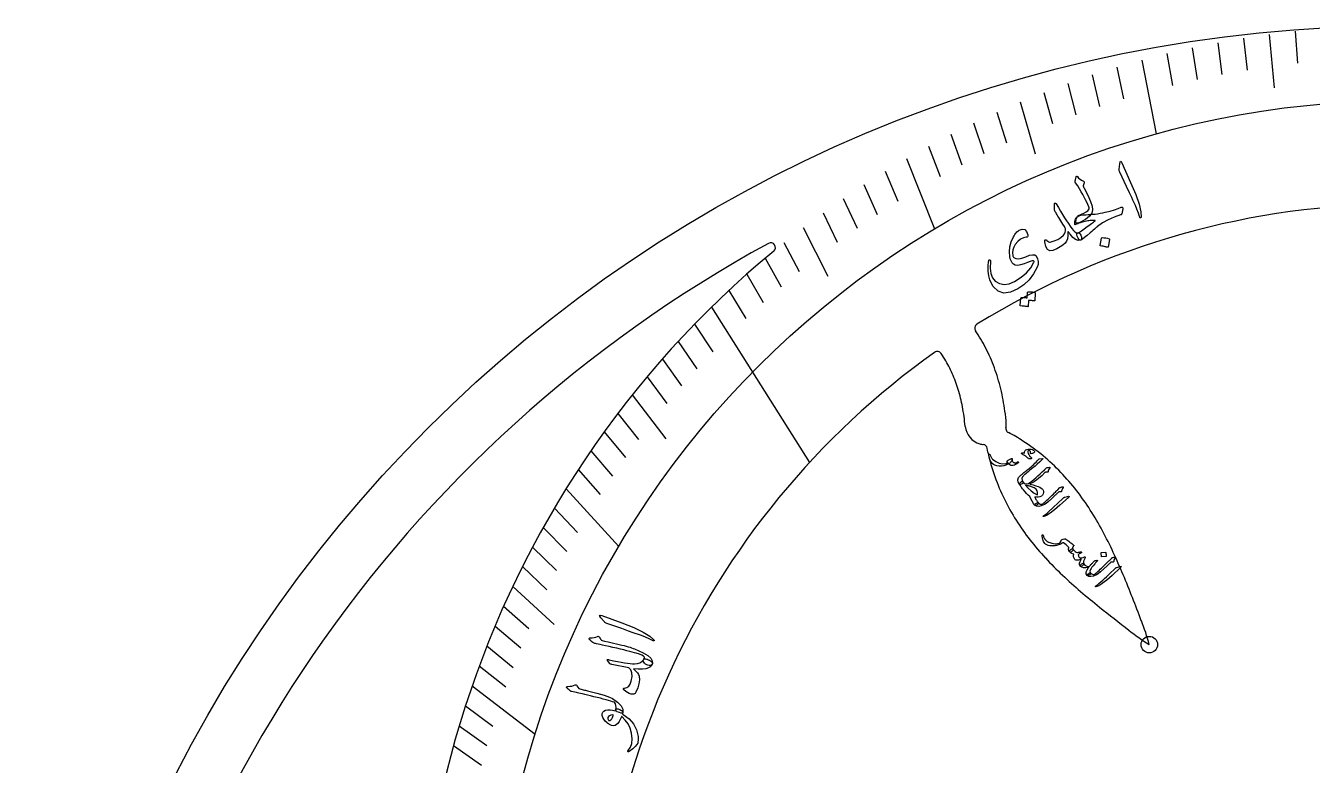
# Model space of a CAD drawing. Header units: millimetres. Extents: x -74 to 74, y -74 to 74.
# Drawn here: x -74.2 to -4.7, y 34.2 to 74.2 of the extents above; entities that cross this region are included whole.
import ezdxf

# ---------------------------------------------------------------- set-up
doc = ezdxf.new("R2010")
doc.units = ezdxf.units.MM
for name, color, linetype in [('CUT_INNER', 6, 'Continuous'), ('CUT_OUTER', 1, 'Continuous'), ('ENGRAVE', 7, 'Continuous'), ('ENGRAVE_FINE', 8, 'Continuous'), ('TEXT', 5, 'Continuous')]:
    doc.layers.add(name, color=color, linetype=linetype)

msp = doc.modelspace()

# ---------------------------------------------------------------- linework, layer by layer
at = {"layer": 'CUT_INNER'}
for points in [[(-24.574, 56.209), (-24.77, 56.513)], [(-23.475, 52.576), (-23.476, 52.582)], [(-21.274, 52.5), (-21.274, 52.5)], [(-22.248, 51.191), (-22.282, 51.392)]]:
    msp.add_lwpolyline(points, dxfattribs=at)
for centre, radius, start, end in [((0, 21.219), 43.379, 58.17814, 121.76938), ((-0.002, 0.001), 71.175, 118.62682, 172.52283), ((-0.001, 21.217), 53.032, 129.62634, 194.76665), ((-33.982, 62.256), 0.25, 309.55366, 118.65234), ((-22.707, 57.886), 0.25, 121.81641, 212.86556), ((-30.016, 52.907), 8.593, 27.04677, 34.30469), ((-0.001, 21.218), 43.379, 125.39123, 185.8639), ((-24.98, 56.377), 0.25, 32.86556, 125.33203), ((-30.829, 52.478), 9.513, 20.10624, 27.11815), ((-30.539, 52.617), 6.963, 23.83783, 31.05781), ((-31.696, 52.164), 10.434, 13.55715, 20.09409), ((-31.175, 52.338), 7.658, 16.9833, 23.81882), ((-32.26, 52.009), 8.792, 10.66832, 16.97263), ((-33.037, 51.841), 11.814, 7.59015, 13.55064), ((-34.133, 51.664), 10.696, 4.92613, 10.62801), ((-28.4, 52.321), 7.156, 3.22697, 8.68957), ((-22.369, 52.703), 1.114, 186.55822, 253.56185), ((-21.028, 52.461), 0.248, 171.02313, 220.81223), ((-22.397, 52.704), 1.141, 349.7217, 1.00525), ((-21.027, 52.462), 0.25, 220.71557, 243.47425), ((-23.73, 46.833), 5.994, 55.68285, 64.38964), ((-22.396, 52.593), 1, 253.25002, 264.3075), ((-22.528, 51.35), 0.25, 9.65075, 82.32106), ((-26.509, 42.276), 11.328, 50.22981, 57.06497), ((-11.762, 53.455), 10.728, 192.18462, 199.56636), ((-26.772, 41.957), 11.742, 43.82949, 50.23972), ((-27.276, 41.479), 12.436, 37.84355, 43.81074), ((-10.971, 53.723), 11.562, 199.50552, 206.09765), ((-28.548, 40.497), 14.043, 32.55334, 37.82322), ((-10.577, 53.918), 12.002, 206.1077, 212.32731), ((-31.153, 38.839), 17.131, 28.19715, 32.54037), ((-9.662, 54.503), 13.088, 212.34867, 218.00713), ((-36.163, 36.154), 22.815, 24.90117, 28.19317), ((-7.889, 55.894), 15.342, 218.02442, 222.86146), ((-4.83, 58.737), 19.517, 222.86993, 226.70259), ((-46.275, 31.458), 33.964, 22.67233, 24.90515), ((0.55, 64.446), 27.362, 226.7025, 229.46357), ((-69.276, 21.834), 58.898, 21.39061, 22.68636), ((11.215, 76.909), 43.766, 229.45542, 231.19665), ((-103.658, 8.276), 95.856, 20.63861, 21.44069), ((37.202, 109.199), 85.214, 231.18525, 232.53552), ((-24.449, 37.838), 11.314, 15.04924, 21.92473), ((-7.543, 50.376), 11.311, 231.19578, 238.08006)]:
    msp.add_arc(centre, radius, start, end, dxfattribs=at)
at = {"layer": 'CUT_OUTER'}
msp.add_circle((0, 0), 74.25, dxfattribs=at)
at = {"layer": 'ENGRAVE'}
for points in [[(-13.927, 72.389), (-13.159, 68.395)], [(-26.638, 67.075), (-25.124, 63.261)], [(-37.186, 59.028), (-31.892, 50.624)], [(-45.048, 49.202), (-42.195, 46.086)], [(-50.122, 38.545), (-46.718, 35.927)]]:
    msp.add_lwpolyline(points, dxfattribs=at)
for centre, radius in [((0, 21.217), 48.979), ((-13.523, 40.775), 0.446)]:
    msp.add_circle(centre, radius, dxfattribs=at)
at = {"layer": 'ENGRAVE_FINE'}
for points in [[(-7.043, 73.78), (-6.768, 70.895)], [(-5.642, 73.949), (-5.51, 72.216)], [(-11.203, 73.053), (-10.939, 71.333)], [(-9.825, 73.332), (-9.594, 71.607)], [(-8.438, 73.575), (-8.239, 71.847)], [(-12.571, 72.739), (-12.274, 71.022)], [(-15.272, 72.004), (-14.91, 70.298)], [(-17.919, 71.131), (-17.492, 69.438)], [(-16.602, 71.584), (-16.208, 69.885)], [(-19.219, 70.645), (-18.76, 68.959)], [(-21.769, 69.576), (-21.246, 67.906)], [(-20.503, 70.126), (-19.685, 67.328)], [(-23.016, 68.995), (-22.462, 67.333)], [(-24.244, 68.384), (-23.658, 66.731)], [(-25.452, 67.743), (-24.834, 66.1)], [(-27.802, 66.378), (-27.123, 64.755)], [(-28.944, 65.655), (-28.233, 64.043)], [(-30.062, 64.906), (-29.321, 63.306)], [(-31.156, 64.133), (-30.385, 62.545)], [(-32.225, 63.336), (-30.889, 60.709)], [(-33.27, 62.516), (-32.438, 60.953)], [(-34.288, 61.674), (-33.427, 60.125)], [(-35.281, 60.812), (-34.39, 59.277)], [(-36.247, 59.929), (-35.327, 58.409)], [(-38.098, 58.109), (-37.12, 56.619)], [(-38.982, 57.174), (-37.976, 55.699)], [(-39.839, 56.222), (-38.805, 54.764)], [(-40.667, 55.256), (-39.606, 53.814)], [(-41.468, 54.276), (-39.652, 51.9)], [(-42.24, 53.283), (-41.125, 51.876)], [(-42.985, 52.278), (-41.842, 50.889)], [(-43.701, 51.263), (-42.532, 49.892)], [(-44.388, 50.237), (-43.194, 48.885)], [(-45.679, 48.159), (-44.434, 46.846)], [(-46.283, 47.109), (-45.012, 45.816)], [(-46.858, 46.052), (-45.563, 44.78)], [(-47.406, 44.99), (-46.087, 43.738)], [(-47.926, 43.923), (-45.686, 41.87)], [(-48.419, 42.852), (-47.053, 41.643)], [(-48.885, 41.778), (-47.496, 40.591)], [(-49.324, 40.702), (-47.912, 39.537)], [(-49.736, 39.624), (-48.303, 38.482)], [(-50.482, 37.465), (-49.006, 36.37)], [(-50.817, 36.386), (-49.32, 35.315)], [(-51.126, 35.309), (-49.609, 34.261)]]:
    msp.add_lwpolyline(points, dxfattribs=at)
at = {"layer": 'TEXT'}
for points in [[(-15.122, 66.779), (-15.105, 66.876), (-15.078, 66.916), (-15.043, 66.901), (-14.999, 66.829), (-14.537, 65.776), (-14.258, 65.129), (-14.071, 64.6), (-13.975, 64.189), (-13.968, 63.899), (-13.976, 63.873), (-13.984, 63.857), (-13.995, 63.851), (-14.007, 63.856), (-14.019, 63.867), (-14.03, 63.882), (-14.04, 63.902), (-14.05, 63.926), (-14.113, 64.118), (-14.189, 64.319), (-14.277, 64.529), (-14.379, 64.747), (-14.404, 64.805), (-14.475, 64.959), (-14.591, 65.21), (-14.752, 65.558), (-15.12, 66.326), (-15.137, 66.368), (-15.148, 66.408), (-15.153, 66.447), (-15.152, 66.483)], [(-16.784, 64.454), (-16.843, 64.575), (-16.906, 64.703), (-16.973, 64.835), (-17.045, 64.974), (-17.122, 65.119), (-17.205, 65.27), (-17.294, 65.428), (-17.388, 65.592), (-17.512, 65.749), (-17.522, 65.772), (-17.528, 65.796), (-17.53, 65.819), (-17.528, 65.843), (-17.527, 65.856), (-17.523, 65.873), (-17.519, 65.894), (-17.514, 65.919), (-17.507, 65.949), (-17.5, 65.984), (-17.492, 66.023), (-17.484, 66.066), (-17.481, 66.081), (-17.474, 66.093), (-17.465, 66.102), (-17.453, 66.108), (-17.441, 66.11), (-17.43, 66.107), (-17.419, 66.099), (-17.407, 66.086), (-17.343, 66.012), (-17.267, 65.946), (-17.179, 65.888), (-17.08, 65.837), (-17.055, 65.821), (-17.04, 65.802), (-17.036, 65.779), (-17.042, 65.751), (-17.089, 65.588), (-17.091, 65.57), (-17.088, 65.547), (-17.08, 65.521), (-17.067, 65.491), (-16.853, 65.084), (-16.702, 64.749), (-16.613, 64.486), (-16.586, 64.295), (-16.632, 64.115), (-16.763, 63.94), (-16.98, 63.77), (-17.281, 63.603), (-17.401, 63.561), (-17.474, 63.574), (-17.5, 63.642), (-17.479, 63.764), (-17.473, 63.782), (-17.468, 63.798), (-17.463, 63.815), (-17.458, 63.831), (-17.453, 63.847), (-17.448, 63.862), (-17.444, 63.877), (-17.439, 63.891), (-17.426, 63.921), (-17.406, 63.947), (-17.379, 63.968), (-17.345, 63.985), (-17.191, 64.053), (-17.056, 64.119), (-16.942, 64.182), (-16.849, 64.243), (-16.8, 64.287), (-16.773, 64.337), (-16.768, 64.392), (-16.784, 64.454)], [(-17.388, 63.044), (-17.351, 63.042), (-17.316, 63.028), (-17.285, 63.003), (-17.256, 62.967), (-17.227, 62.919), (-17.205, 62.872), (-17.19, 62.824), (-17.182, 62.775), (-17.181, 62.731), (-17.188, 62.697), (-17.203, 62.672), (-17.226, 62.656), (-17.368, 62.639), (-17.511, 62.685), (-17.655, 62.794), (-17.802, 62.966), (-17.825, 62.996), (-17.844, 63.023), (-17.861, 63.046), (-17.874, 63.064), (-17.885, 63.079), (-17.892, 63.089), (-17.897, 63.095), (-17.898, 63.097), (-17.91, 63.107), (-17.918, 63.108), (-17.922, 63.099), (-17.922, 63.082), (-17.924, 62.886), (-17.949, 62.722), (-17.997, 62.59), (-18.069, 62.489), (-18.189, 62.383), (-18.341, 62.282), (-18.524, 62.187), (-18.739, 62.097), (-18.9, 62.076), (-19.027, 62.148), (-19.119, 62.312), (-19.176, 62.569), (-19.177, 62.603), (-19.172, 62.63), (-19.161, 62.651), (-19.144, 62.666), (-19.123, 62.673), (-19.102, 62.671), (-19.081, 62.66), (-19.059, 62.639), (-19.012, 62.593), (-18.967, 62.564), (-18.923, 62.55), (-18.881, 62.551), (-18.667, 62.611), (-18.475, 62.693), (-18.306, 62.797), (-18.158, 62.924), (-18.101, 62.996), (-18.062, 63.075), (-18.043, 63.163), (-18.044, 63.259), (-18.062, 63.296), (-18.111, 63.381), (-18.191, 63.513), (-18.301, 63.692), (-18.36, 63.788), (-18.413, 63.875), (-18.459, 63.952), (-18.5, 64.02), (-18.535, 64.079), (-18.564, 64.127), (-18.588, 64.164), (-18.605, 64.191), (-18.628, 64.234), (-18.645, 64.273), (-18.654, 64.31), (-18.655, 64.343), (-18.653, 64.385), (-18.651, 64.425), (-18.65, 64.462), (-18.648, 64.496), (-18.646, 64.527), (-18.646, 64.555), (-18.645, 64.579), (-18.646, 64.601), (-18.645, 64.619), (-18.639, 64.633), (-18.629, 64.644), (-18.614, 64.65), (-18.596, 64.651), (-18.58, 64.647), (-18.567, 64.638), (-18.556, 64.624), (-18.435, 64.416), (-18.319, 64.22), (-18.207, 64.035), (-18.099, 63.862), (-17.996, 63.701), (-17.898, 63.551), (-17.804, 63.413), (-17.716, 63.286), (-17.625, 63.172), (-17.54, 63.093), (-17.461, 63.05), (-17.388, 63.044)], [(-16.947, 64.029), (-16.827, 64.031), (-16.703, 64.037), (-16.576, 64.048), (-16.447, 64.064), (-16.314, 64.083), (-16.18, 64.106), (-16.043, 64.133), (-15.904, 64.163), (-15.638, 64.227), (-15.405, 64.292), (-15.206, 64.359), (-15.041, 64.429), (-15.023, 64.435), (-15.006, 64.436), (-14.992, 64.431), (-14.979, 64.421), (-14.969, 64.407), (-14.962, 64.391), (-14.96, 64.373), (-14.96, 64.353), (-15.011, 64.073), (-15.017, 64.05), (-15.029, 64.032), (-15.048, 64.019), (-15.072, 64.012), (-15.423, 63.894), (-15.748, 63.751), (-16.046, 63.584), (-16.318, 63.393), (-16.333, 63.382), (-16.358, 63.361), (-16.393, 63.332), (-16.438, 63.293), (-16.492, 63.245), (-16.557, 63.188), (-16.632, 63.121), (-16.716, 63.045), (-16.88, 62.9), (-17.019, 62.787), (-17.134, 62.705), (-17.226, 62.656), (-17.255, 62.655), (-17.288, 62.673), (-17.327, 62.71), (-17.372, 62.767), (-17.426, 62.867), (-17.446, 62.946), (-17.432, 63.006), (-17.383, 63.046), (-17.303, 63.089), (-17.192, 63.16), (-17.05, 63.258), (-16.876, 63.384), (-16.789, 63.447), (-16.712, 63.502), (-16.646, 63.55), (-16.591, 63.59), (-16.547, 63.621), (-16.515, 63.645), (-16.494, 63.661), (-16.484, 63.669), (-16.481, 63.672), (-16.478, 63.675), (-16.476, 63.678), (-16.474, 63.68), (-16.472, 63.682), (-16.47, 63.684), (-16.468, 63.685), (-16.466, 63.686), (-16.455, 63.697), (-16.453, 63.706), (-16.458, 63.711), (-16.472, 63.714), (-16.53, 63.718), (-16.59, 63.718), (-16.652, 63.716), (-16.716, 63.711), (-16.782, 63.703), (-16.85, 63.693), (-16.921, 63.679), (-16.993, 63.664), (-17.064, 63.647), (-17.133, 63.629), (-17.201, 63.609), (-17.267, 63.588), (-17.332, 63.566), (-17.393, 63.542), (-17.452, 63.517), (-17.507, 63.49), (-17.523, 63.486), (-17.535, 63.487), (-17.544, 63.494), (-17.55, 63.507), (-17.552, 63.534), (-17.553, 63.56), (-17.552, 63.587), (-17.549, 63.614), (-17.544, 63.642), (-17.539, 63.67), (-17.533, 63.699), (-17.526, 63.73), (-17.507, 63.79), (-17.484, 63.839), (-17.457, 63.878), (-17.425, 63.907), (-17.337, 63.958), (-17.227, 63.995), (-17.097, 64.019), (-16.947, 64.029)], [(-20.17, 62.806), (-20.329, 62.784), (-20.483, 62.711), (-20.631, 62.586), (-20.773, 62.409), (-20.848, 62.269), (-20.895, 62.124), (-20.915, 61.973), (-20.907, 61.816), (-20.9, 61.788), (-20.887, 61.761), (-20.868, 61.736), (-20.843, 61.712), (-20.732, 61.657), (-20.588, 61.646), (-20.411, 61.679), (-20.2, 61.755), (-19.992, 61.832), (-19.831, 61.863), (-19.714, 61.851), (-19.643, 61.794), (-19.565, 61.643), (-19.529, 61.492), (-19.533, 61.342), (-19.579, 61.192), (-19.776, 60.83), (-20.017, 60.513), (-20.302, 60.239), (-20.633, 60.009), (-21.032, 59.83), (-21.384, 59.792), (-21.692, 59.897), (-21.956, 60.147), (-22.055, 60.309), (-22.133, 60.502), (-22.19, 60.727), (-22.224, 60.982), (-22.228, 61.056), (-22.23, 61.128), (-22.229, 61.199), (-22.227, 61.269), (-22.223, 61.337), (-22.216, 61.404), (-22.207, 61.471), (-22.196, 61.537), (-22.187, 61.567), (-22.173, 61.584), (-22.156, 61.589), (-22.134, 61.581), (-22.117, 61.567), (-22.105, 61.55), (-22.099, 61.529), (-22.098, 61.505), (-22.117, 61.142), (-22.081, 60.843), (-21.99, 60.608), (-21.847, 60.438), (-21.618, 60.302), (-21.368, 60.255), (-21.096, 60.295), (-20.801, 60.422), (-20.453, 60.642), (-20.164, 60.889), (-19.932, 61.162), (-19.758, 61.463), (-19.749, 61.486), (-19.75, 61.503), (-19.762, 61.516), (-19.782, 61.524), (-19.851, 61.524), (-19.958, 61.5), (-20.104, 61.451), (-20.288, 61.377), (-20.479, 61.308), (-20.637, 61.28), (-20.764, 61.293), (-20.858, 61.347), (-20.932, 61.43), (-20.991, 61.527), (-21.034, 61.637), (-21.063, 61.762), (-21.082, 62.025), (-21.055, 62.29), (-20.981, 62.557), (-20.86, 62.825), (-20.825, 62.891), (-20.789, 62.952), (-20.752, 63.006), (-20.714, 63.054), (-20.675, 63.096), (-20.636, 63.133), (-20.596, 63.164), (-20.557, 63.189), (-20.386, 63.253), (-20.252, 63.232), (-20.154, 63.124), (-20.094, 62.931), (-20.09, 62.873), (-20.101, 62.833), (-20.128, 62.81), (-20.17, 62.806)], [(-16.1, 62.766), (-16.096, 62.773), (-16.09, 62.779), (-16.081, 62.784), (-16.069, 62.788), (-15.973, 62.785), (-15.88, 62.773), (-15.788, 62.751), (-15.698, 62.72), (-15.688, 62.713), (-15.682, 62.706), (-15.679, 62.697), (-15.681, 62.686), (-15.752, 62.279), (-15.757, 62.268), (-15.765, 62.263), (-15.778, 62.263), (-15.796, 62.267), (-15.811, 62.272), (-15.835, 62.278), (-15.867, 62.285), (-15.907, 62.294), (-15.957, 62.305), (-16.016, 62.317), (-16.085, 62.33), (-16.164, 62.345), (-16.175, 62.348), (-16.182, 62.353), (-16.184, 62.359), (-16.183, 62.367)], [(-20.105, 59.822), (-20.103, 59.83), (-20.098, 59.837), (-20.09, 59.842), (-20.078, 59.847), (-20.031, 59.852), (-19.985, 59.854), (-19.939, 59.855), (-19.894, 59.853), (-19.848, 59.849), (-19.803, 59.842), (-19.757, 59.833), (-19.71, 59.821), (-19.7, 59.815), (-19.693, 59.808), (-19.688, 59.798), (-19.687, 59.785), (-19.713, 59.373), (-19.716, 59.366), (-19.724, 59.362), (-19.736, 59.361), (-19.753, 59.363), (-19.765, 59.367), (-19.784, 59.37), (-19.811, 59.373), (-19.844, 59.377), (-19.884, 59.38), (-19.932, 59.384), (-19.987, 59.388), (-20.05, 59.392), (-20.069, 59.071), (-20.072, 59.06), (-20.08, 59.053), (-20.092, 59.052), (-20.11, 59.054), (-20.125, 59.057), (-20.149, 59.06), (-20.181, 59.064), (-20.222, 59.069), (-20.272, 59.074), (-20.331, 59.08), (-20.399, 59.085), (-20.478, 59.09), (-20.487, 59.093), (-20.493, 59.098), (-20.496, 59.105), (-20.495, 59.113), (-20.466, 59.516), (-20.464, 59.524), (-20.458, 59.53), (-20.45, 59.536), (-20.439, 59.541), (-20.4, 59.547), (-20.361, 59.551), (-20.323, 59.553), (-20.284, 59.552), (-20.245, 59.549), (-20.207, 59.544), (-20.169, 59.537), (-20.132, 59.529)], [(-20.93, 50.806), (-20.944, 50.76), (-20.96, 50.719), (-20.98, 50.684), (-21.004, 50.653), (-21.032, 50.625), (-21.068, 50.594), (-21.112, 50.562), (-21.164, 50.528), (-21.271, 50.475), (-21.386, 50.442), (-21.509, 50.427), (-21.64, 50.431), (-21.764, 50.451), (-21.867, 50.481), (-21.948, 50.523), (-22.007, 50.577), (-22.079, 50.681), (-22.133, 50.793), (-22.169, 50.913), (-22.187, 51.041), (-22.188, 51.051), (-22.187, 51.059), (-22.185, 51.066), (-22.181, 51.071), (-22.176, 51.076), (-22.17, 51.079), (-22.164, 51.08), (-22.158, 51.079), (-22.152, 51.075), (-22.147, 51.07), (-22.144, 51.064), (-22.142, 51.056), (-22.126, 51.015), (-22.109, 50.977), (-22.092, 50.941), (-22.074, 50.908), (-22.056, 50.878), (-22.036, 50.85), (-22.016, 50.825), (-21.994, 50.802), (-21.825, 50.673), (-21.645, 50.591), (-21.453, 50.558), (-21.248, 50.573), (-21.243, 50.575), (-21.236, 50.58), (-21.226, 50.586), (-21.214, 50.595), (-21.207, 50.605), (-21.203, 50.624), (-21.201, 50.651), (-21.202, 50.686), (-21.198, 50.706), (-21.187, 50.723), (-21.171, 50.738), (-21.149, 50.751), (-20.971, 50.835), (-20.947, 50.844), (-20.932, 50.842), (-20.926, 50.829), (-20.93, 50.806)], [(-20.604, 50.652), (-20.598, 50.641), (-20.597, 50.63), (-20.602, 50.62), (-20.61, 50.609), (-20.679, 50.552), (-20.746, 50.508), (-20.812, 50.477), (-20.878, 50.458), (-20.942, 50.454), (-21.003, 50.466), (-21.06, 50.493), (-21.114, 50.537), (-21.146, 50.571), (-21.172, 50.608), (-21.191, 50.646), (-21.202, 50.686), (-21.202, 50.703), (-21.193, 50.72), (-21.175, 50.736), (-21.149, 50.751), (-20.971, 50.835), (-20.958, 50.842), (-20.947, 50.845), (-20.938, 50.845), (-20.932, 50.842), (-20.928, 50.837), (-20.927, 50.829), (-20.928, 50.82), (-20.932, 50.808), (-20.938, 50.779), (-20.936, 50.75), (-20.928, 50.719), (-20.912, 50.687), (-20.89, 50.657), (-20.864, 50.633), (-20.834, 50.616), (-20.8, 50.605), (-20.762, 50.601), (-20.724, 50.608), (-20.685, 50.625), (-20.646, 50.653), (-20.633, 50.66), (-20.622, 50.662), (-20.613, 50.66), (-20.604, 50.652)], [(-19.297, 50.84), (-19.288, 50.84), (-19.281, 50.84), (-19.277, 50.838), (-19.274, 50.834), (-19.273, 50.828), (-19.278, 50.817), (-19.289, 50.803), (-19.305, 50.786), (-19.445, 50.656), (-19.576, 50.538), (-19.697, 50.431), (-19.81, 50.336), (-19.907, 50.256), (-19.994, 50.185), (-20.071, 50.121), (-20.138, 50.066), (-20.195, 50.019), (-20.241, 49.98), (-20.278, 49.95), (-20.305, 49.928), (-20.374, 49.848), (-20.405, 49.763), (-20.398, 49.672), (-20.353, 49.575), (-20.342, 49.547), (-20.345, 49.522), (-20.363, 49.499), (-20.395, 49.478), (-20.45, 49.452), (-20.492, 49.437), (-20.521, 49.432), (-20.537, 49.439), (-20.609, 49.569), (-20.627, 49.69), (-20.59, 49.804), (-20.5, 49.91), (-20.451, 49.952), (-20.401, 49.994), (-20.351, 50.036), (-20.3, 50.078), (-20.25, 50.12), (-20.199, 50.161), (-20.147, 50.203), (-20.096, 50.244), (-19.998, 50.323), (-19.911, 50.396), (-19.835, 50.463), (-19.77, 50.524), (-19.709, 50.584), (-19.645, 50.649), (-19.578, 50.719), (-19.507, 50.794), (-19.494, 50.807), (-19.48, 50.817), (-19.466, 50.823), (-19.452, 50.826)], [(-20.051, 50.831), (-20.075, 50.854), (-20.098, 50.876), (-20.12, 50.895), (-20.139, 50.913), (-20.157, 50.929), (-20.174, 50.942), (-20.189, 50.954), (-20.202, 50.963), (-20.216, 50.972), (-20.233, 50.983), (-20.253, 50.995), (-20.276, 51.009), (-20.302, 51.025), (-20.332, 51.042), (-20.364, 51.061), (-20.401, 51.081), (-20.414, 51.091), (-20.422, 51.101), (-20.424, 51.113), (-20.421, 51.126), (-20.404, 51.145), (-20.372, 51.151), (-20.325, 51.143), (-20.262, 51.121), (-20.268, 51.169), (-20.266, 51.21), (-20.257, 51.243), (-20.24, 51.27), (-20.196, 51.305), (-20.14, 51.33), (-20.07, 51.346), (-19.986, 51.351), (-19.904, 51.345), (-19.836, 51.326), (-19.782, 51.294), (-19.743, 51.249), (-19.73, 51.218), (-19.731, 51.19), (-19.745, 51.165), (-19.772, 51.143), (-19.806, 51.125), (-19.839, 51.112), (-19.872, 51.104), (-19.905, 51.101), (-19.931, 51.103), (-19.948, 51.11), (-19.955, 51.123), (-19.952, 51.142), (-19.945, 51.166), (-19.943, 51.189), (-19.948, 51.211), (-19.959, 51.232), (-19.973, 51.251), (-19.989, 51.265), (-20.009, 51.274), (-20.03, 51.277), (-20.051, 51.275), (-20.067, 51.268), (-20.077, 51.255), (-20.081, 51.236), (-20.081, 51.177), (-20.068, 51.116), (-20.041, 51.052), (-20, 50.986), (-19.996, 50.98), (-19.991, 50.975), (-19.985, 50.969), (-19.979, 50.962), (-19.971, 50.956), (-19.963, 50.948), (-19.954, 50.941), (-19.945, 50.932), (-19.935, 50.923), (-19.926, 50.914), (-19.918, 50.907), (-19.91, 50.901), (-19.904, 50.895), (-19.899, 50.89), (-19.894, 50.885), (-19.891, 50.88), (-19.885, 50.871), (-19.883, 50.862), (-19.883, 50.854), (-19.887, 50.845), (-19.891, 50.839), (-19.896, 50.833), (-19.901, 50.829), (-19.908, 50.827), (-19.959, 50.819), (-20, 50.817), (-20.031, 50.821), (-20.051, 50.831)], [(-19.982, 48.793), (-20.065, 48.859), (-20.151, 48.939), (-20.237, 49.035), (-20.326, 49.146), (-20.369, 49.203), (-20.407, 49.254), (-20.441, 49.299), (-20.469, 49.339), (-20.493, 49.373), (-20.512, 49.401), (-20.527, 49.423), (-20.537, 49.439), (-20.538, 49.45), (-20.535, 49.465), (-20.526, 49.483), (-20.513, 49.505), (-20.466, 49.561), (-20.423, 49.592), (-20.386, 49.597), (-20.353, 49.575), (-20.286, 49.489), (-20.082, 49.466), (-19.982, 49.541), (-19.878, 49.622), (-19.771, 49.708), (-19.66, 49.801), (-19.546, 49.9), (-19.429, 50.005), (-19.309, 50.116), (-19.186, 50.233), (-19.168, 50.249), (-19.151, 50.264), (-19.137, 50.277), (-19.125, 50.288), (-19.115, 50.298), (-19.108, 50.307), (-19.102, 50.314), (-19.098, 50.319), (-19.079, 50.334), (-19.043, 50.348), (-18.991, 50.361), (-18.923, 50.373), (-18.915, 50.374), (-18.908, 50.373), (-18.903, 50.37), (-18.898, 50.366), (-18.896, 50.361), (-18.895, 50.354), (-18.897, 50.347), (-18.901, 50.339), (-18.936, 50.28), (-18.962, 50.227), (-18.98, 50.18), (-18.99, 50.14), (-18.995, 50.122), (-19.006, 50.109), (-19.022, 50.102), (-19.043, 50.101), (-19.114, 50.102), (-19.125, 50.101), (-19.136, 50.096), (-19.149, 50.087), (-19.163, 50.075), (-19.34, 49.909), (-19.491, 49.774), (-19.618, 49.67), (-19.72, 49.596), (-19.739, 49.584), (-19.762, 49.571), (-19.79, 49.556), (-19.822, 49.539), (-19.857, 49.521), (-19.897, 49.502), (-19.94, 49.48), (-19.987, 49.457), (-19.805, 49.411), (-19.653, 49.366), (-19.532, 49.323), (-19.443, 49.282), (-19.373, 49.24), (-19.32, 49.2), (-19.284, 49.16), (-19.263, 49.121), (-19.248, 49.061), (-19.249, 48.998), (-19.264, 48.931), (-19.294, 48.86), (-19.302, 48.849), (-19.314, 48.837), (-19.33, 48.825), (-19.351, 48.812), (-19.44, 48.776), (-19.529, 48.756), (-19.619, 48.751), (-19.709, 48.762), (-19.69, 48.717), (-19.669, 48.673), (-19.647, 48.631), (-19.624, 48.59), (-19.6, 48.552), (-19.574, 48.516), (-19.546, 48.481), (-19.517, 48.448), (-19.509, 48.435), (-19.507, 48.419), (-19.513, 48.403), (-19.527, 48.384), (-19.559, 48.35), (-19.588, 48.325), (-19.616, 48.309), (-19.641, 48.303), (-19.664, 48.302), (-19.681, 48.304), (-19.694, 48.307), (-19.701, 48.312), (-19.78, 48.413), (-19.854, 48.526), (-19.921, 48.653), (-19.982, 48.793)], [(-19.559, 49.003), (-19.579, 49.098), (-19.64, 49.181), (-19.742, 49.254), (-19.885, 49.315), (-19.926, 49.329), (-19.967, 49.341), (-20.008, 49.352), (-20.05, 49.362), (-20.091, 49.371), (-20.133, 49.379), (-20.174, 49.387), (-20.215, 49.393), (-20.066, 49.229), (-19.91, 49.087), (-19.749, 48.968), (-19.58, 48.87), (-19.571, 48.896), (-19.564, 48.927), (-19.56, 48.963), (-19.559, 49.003)], [(-18.331, 49.281), (-18.287, 49.292), (-18.253, 49.301), (-18.228, 49.307), (-18.212, 49.312), (-18.201, 49.315), (-18.192, 49.314), (-18.184, 49.311), (-18.178, 49.305), (-18.174, 49.297), (-18.173, 49.288), (-18.176, 49.278), (-18.182, 49.268), (-18.213, 49.218), (-18.238, 49.169), (-18.255, 49.119), (-18.266, 49.069), (-18.27, 49.055), (-18.28, 49.044), (-18.294, 49.038), (-18.314, 49.037), (-18.411, 49.035), (-18.437, 49.011), (-18.463, 48.987), (-18.488, 48.964), (-18.512, 48.941), (-18.536, 48.918), (-18.56, 48.896), (-18.583, 48.874), (-18.605, 48.853), (-18.813, 48.654), (-18.98, 48.504), (-19.104, 48.402), (-19.187, 48.348), (-19.359, 48.28), (-19.502, 48.252), (-19.617, 48.263), (-19.703, 48.314), (-19.704, 48.316), (-19.706, 48.318), (-19.707, 48.32), (-19.709, 48.322), (-19.706, 48.343), (-19.686, 48.37), (-19.647, 48.404), (-19.591, 48.445), (-19.569, 48.458), (-19.549, 48.463), (-19.533, 48.461), (-19.519, 48.45), (-19.47, 48.406), (-19.419, 48.377), (-19.367, 48.363), (-19.312, 48.363), (-19.27, 48.397), (-19.224, 48.436), (-19.173, 48.481), (-19.117, 48.532), (-19.056, 48.588), (-18.991, 48.649), (-18.922, 48.715), (-18.848, 48.787), (-18.774, 48.856), (-18.708, 48.919), (-18.65, 48.975), (-18.6, 49.024), (-18.556, 49.066), (-18.521, 49.101), (-18.492, 49.129), (-18.47, 49.149), (-18.369, 49.255), (-18.358, 49.265), (-18.348, 49.272), (-18.339, 49.277), (-18.331, 49.281)], [(-17.935, 48.79), (-17.883, 48.798), (-17.858, 48.792), (-17.86, 48.772), (-17.89, 48.737), (-18.355, 48.319), (-18.642, 48.064), (-18.882, 47.876), (-19.077, 47.755), (-19.227, 47.702), (-19.241, 47.701), (-19.251, 47.703), (-19.256, 47.708), (-19.255, 47.715), (-19.252, 47.723), (-19.246, 47.732), (-19.238, 47.74), (-19.227, 47.749), (-19.138, 47.815), (-19.047, 47.888), (-18.954, 47.97), (-18.859, 48.06), (-18.834, 48.083), (-18.766, 48.145), (-18.656, 48.248), (-18.503, 48.391), (-18.167, 48.709), (-18.148, 48.725), (-18.129, 48.737), (-18.11, 48.747), (-18.091, 48.753)], [(-17.826, 45.784), (-17.849, 45.817), (-17.866, 45.849), (-17.878, 45.88), (-17.884, 45.909), (-17.886, 45.923), (-17.886, 45.937), (-17.885, 45.952), (-17.882, 45.966), (-17.878, 45.981), (-17.874, 45.996), (-17.869, 46.011), (-17.863, 46.026), (-17.939, 46.102), (-18.013, 46.168), (-18.084, 46.225), (-18.154, 46.273), (-18.171, 46.28), (-18.189, 46.282), (-18.206, 46.278), (-18.224, 46.268), (-18.293, 46.225), (-18.359, 46.19), (-18.423, 46.163), (-18.483, 46.145), (-18.534, 46.135), (-18.584, 46.126), (-18.635, 46.12), (-18.687, 46.116), (-18.738, 46.115), (-18.791, 46.116), (-18.843, 46.119), (-18.895, 46.125), (-18.99, 46.142), (-19.067, 46.167), (-19.128, 46.202), (-19.172, 46.245), (-19.204, 46.295), (-19.233, 46.35), (-19.258, 46.412), (-19.279, 46.48), (-19.287, 46.514), (-19.295, 46.546), (-19.3, 46.575), (-19.305, 46.602), (-19.309, 46.627), (-19.311, 46.648), (-19.313, 46.668), (-19.314, 46.685), (-19.312, 46.696), (-19.308, 46.705), (-19.302, 46.712), (-19.293, 46.716), (-19.283, 46.717), (-19.276, 46.713), (-19.27, 46.705), (-19.265, 46.692), (-19.25, 46.641), (-19.234, 46.597), (-19.217, 46.56), (-19.199, 46.529), (-19.189, 46.514), (-19.177, 46.498), (-19.165, 46.482), (-19.151, 46.465), (-19.136, 46.448), (-19.12, 46.43), (-19.103, 46.411), (-19.085, 46.392), (-19.039, 46.357), (-18.977, 46.324), (-18.896, 46.292), (-18.799, 46.263), (-18.692, 46.241), (-18.587, 46.232), (-18.483, 46.236), (-18.38, 46.254), (-18.376, 46.254), (-18.372, 46.256), (-18.37, 46.259), (-18.368, 46.263), (-18.337, 46.304), (-18.311, 46.344), (-18.292, 46.384), (-18.279, 46.424), (-18.265, 46.442), (-18.23, 46.461), (-18.175, 46.48), (-18.1, 46.499), (-18.084, 46.5), (-18.068, 46.498), (-18.053, 46.493), (-18.039, 46.484), (-17.982, 46.443), (-17.927, 46.402), (-17.872, 46.362), (-17.82, 46.321), (-17.768, 46.281), (-17.718, 46.239), (-17.669, 46.198), (-17.621, 46.155), (-17.61, 46.144), (-17.606, 46.133), (-17.607, 46.122), (-17.613, 46.111), (-17.631, 46.091), (-17.646, 46.07), (-17.657, 46.049), (-17.665, 46.028), (-17.667, 46.005), (-17.664, 45.98), (-17.656, 45.952), (-17.643, 45.921), (-17.639, 45.904), (-17.641, 45.885), (-17.65, 45.866), (-17.666, 45.846), (-17.687, 45.827), (-17.709, 45.81), (-17.733, 45.795), (-17.759, 45.783), (-17.783, 45.776), (-17.802, 45.774), (-17.817, 45.777), (-17.826, 45.784)], [(-17.646, 45.925), (-17.589, 45.857), (-17.533, 45.807), (-17.478, 45.775), (-17.423, 45.761), (-17.389, 45.761), (-17.349, 45.767), (-17.304, 45.777), (-17.253, 45.792), (-17.237, 45.795), (-17.224, 45.796), (-17.213, 45.794), (-17.204, 45.79), (-17.196, 45.783), (-17.191, 45.775), (-17.189, 45.766), (-17.191, 45.755), (-17.196, 45.744), (-17.204, 45.735), (-17.215, 45.727), (-17.229, 45.721), (-17.267, 45.709), (-17.297, 45.697), (-17.32, 45.685), (-17.336, 45.673), (-17.353, 45.65), (-17.36, 45.622), (-17.358, 45.59), (-17.345, 45.553), (-17.325, 45.517), (-17.302, 45.489), (-17.278, 45.472), (-17.253, 45.463), (-17.213, 45.463), (-17.164, 45.472), (-17.103, 45.491), (-17.032, 45.519), (-17.023, 45.522), (-17.014, 45.521), (-17.005, 45.515), (-16.996, 45.505), (-16.989, 45.494), (-16.986, 45.483), (-16.987, 45.474), (-16.991, 45.464), (-17.047, 45.365), (-17.079, 45.279), (-17.086, 45.206), (-17.069, 45.147), (-17.066, 45.133), (-17.071, 45.114), (-17.086, 45.091), (-17.108, 45.064), (-17.128, 45.044), (-17.149, 45.028), (-17.172, 45.015), (-17.195, 45.006), (-17.215, 45), (-17.231, 44.999), (-17.243, 45.003), (-17.253, 45.011), (-17.289, 45.086), (-17.294, 45.172), (-17.268, 45.269), (-17.211, 45.377), (-17.208, 45.382), (-17.208, 45.386), (-17.212, 45.388), (-17.218, 45.387), (-17.289, 45.363), (-17.349, 45.346), (-17.4, 45.336), (-17.441, 45.333), (-17.473, 45.336), (-17.501, 45.344), (-17.526, 45.358), (-17.547, 45.378), (-17.592, 45.448), (-17.616, 45.521), (-17.619, 45.596), (-17.599, 45.674), (-17.674, 45.692), (-17.737, 45.717), (-17.789, 45.749), (-17.829, 45.788), (-17.835, 45.802), (-17.834, 45.819), (-17.827, 45.838), (-17.813, 45.861), (-17.763, 45.919), (-17.718, 45.95), (-17.679, 45.951), (-17.646, 45.925)], [(-16.492, 45.299), (-16.483, 45.306), (-16.467, 45.312), (-16.445, 45.317), (-16.418, 45.323), (-16.39, 45.327), (-16.368, 45.33), (-16.352, 45.332), (-16.34, 45.333), (-16.326, 45.328), (-16.322, 45.319), (-16.326, 45.306), (-16.339, 45.289), (-16.349, 45.279), (-16.36, 45.266), (-16.373, 45.25), (-16.387, 45.233), (-16.404, 45.214), (-16.422, 45.193), (-16.442, 45.17), (-16.464, 45.146), (-16.553, 45.043), (-16.622, 44.958), (-16.672, 44.892), (-16.703, 44.845), (-16.723, 44.795), (-16.729, 44.745), (-16.722, 44.697), (-16.701, 44.651), (-16.695, 44.638), (-16.692, 44.624), (-16.693, 44.61), (-16.698, 44.596), (-16.707, 44.581), (-16.72, 44.567), (-16.736, 44.556), (-16.756, 44.546), (-16.806, 44.524), (-16.844, 44.511), (-16.87, 44.508), (-16.885, 44.514), (-16.927, 44.609), (-16.928, 44.712), (-16.887, 44.826), (-16.805, 44.95), (-16.803, 44.955), (-16.802, 44.957), (-16.804, 44.958), (-16.808, 44.957), (-16.953, 44.926), (-17.075, 44.925), (-17.176, 44.954), (-17.254, 45.013), (-17.26, 45.022), (-17.261, 45.032), (-17.257, 45.044), (-17.249, 45.057), (-17.236, 45.074), (-17.218, 45.094), (-17.197, 45.117), (-17.171, 45.144), (-17.143, 45.166), (-17.117, 45.174), (-17.093, 45.169), (-17.07, 45.149), (-17.002, 45.078), (-16.929, 45.03), (-16.851, 45.005), (-16.769, 45.002), (-16.761, 45.007), (-16.749, 45.019), (-16.731, 45.038), (-16.708, 45.066), (-16.694, 45.083), (-16.676, 45.104), (-16.654, 45.128), (-16.629, 45.155), (-16.6, 45.186), (-16.567, 45.22), (-16.531, 45.258), (-16.492, 45.299)], [(-15.513, 45.481), (-15.469, 45.492), (-15.435, 45.501), (-15.41, 45.508), (-15.394, 45.513), (-15.383, 45.515), (-15.374, 45.515), (-15.366, 45.511), (-15.36, 45.506), (-15.356, 45.497), (-15.355, 45.488), (-15.358, 45.478), (-15.364, 45.468), (-15.395, 45.419), (-15.419, 45.369), (-15.437, 45.319), (-15.448, 45.27), (-15.452, 45.255), (-15.462, 45.245), (-15.476, 45.239), (-15.496, 45.237), (-15.593, 45.235), (-15.619, 45.211), (-15.645, 45.187), (-15.67, 45.164), (-15.694, 45.141), (-15.718, 45.118), (-15.742, 45.096), (-15.765, 45.074), (-15.787, 45.053), (-15.995, 44.855), (-16.162, 44.705), (-16.286, 44.603), (-16.369, 44.549), (-16.541, 44.481), (-16.684, 44.452), (-16.799, 44.464), (-16.885, 44.514), (-16.886, 44.516), (-16.888, 44.519), (-16.889, 44.52), (-16.891, 44.523), (-16.888, 44.543), (-16.868, 44.571), (-16.829, 44.604), (-16.773, 44.645), (-16.75, 44.658), (-16.731, 44.664), (-16.715, 44.661), (-16.701, 44.651), (-16.652, 44.606), (-16.601, 44.577), (-16.549, 44.563), (-16.494, 44.564), (-16.452, 44.597), (-16.406, 44.636), (-16.355, 44.681), (-16.299, 44.732), (-16.238, 44.788), (-16.173, 44.849), (-16.104, 44.916), (-16.029, 44.987), (-15.956, 45.057), (-15.89, 45.12), (-15.832, 45.176), (-15.782, 45.225), (-15.739, 45.267), (-15.703, 45.302), (-15.674, 45.329), (-15.652, 45.349), (-15.551, 45.456), (-15.54, 45.465), (-15.53, 45.472), (-15.521, 45.478), (-15.513, 45.481)], [(-15.895, 45.77), (-15.891, 45.77), (-15.886, 45.767), (-15.883, 45.763), (-15.879, 45.757), (-15.866, 45.706), (-15.857, 45.654), (-15.855, 45.601), (-15.857, 45.548), (-15.859, 45.542), (-15.862, 45.538), (-15.866, 45.535), (-15.872, 45.534), (-16.098, 45.515), (-16.105, 45.516), (-16.109, 45.52), (-16.111, 45.527), (-16.111, 45.537), (-16.112, 45.546), (-16.112, 45.56), (-16.113, 45.578), (-16.115, 45.601), (-16.117, 45.63), (-16.119, 45.663), (-16.123, 45.702), (-16.128, 45.747), (-16.128, 45.753), (-16.126, 45.757), (-16.123, 45.76), (-16.118, 45.76)], [(-15.117, 44.99), (-15.065, 44.998), (-15.04, 44.992), (-15.042, 44.972), (-15.072, 44.938), (-15.537, 44.52), (-15.824, 44.264), (-16.064, 44.076), (-16.259, 43.955), (-16.409, 43.902), (-16.423, 43.902), (-16.433, 43.904), (-16.438, 43.908), (-16.437, 43.916), (-16.434, 43.924), (-16.428, 43.932), (-16.42, 43.941), (-16.409, 43.95), (-16.32, 44.015), (-16.23, 44.089), (-16.136, 44.17), (-16.041, 44.26), (-16.016, 44.283), (-15.948, 44.346), (-15.838, 44.448), (-15.685, 44.591), (-15.349, 44.91), (-15.33, 44.925), (-15.311, 44.938), (-15.292, 44.947), (-15.273, 44.953)], [(-43.165, 42.226), (-43.222, 42.306), (-43.232, 42.353), (-43.197, 42.367), (-43.115, 42.349), (-42.039, 41.944), (-41.38, 41.691), (-40.871, 41.455), (-40.51, 41.238), (-40.298, 41.039), (-40.284, 41.016), (-40.279, 40.998), (-40.282, 40.987), (-40.295, 40.982), (-40.311, 40.981), (-40.329, 40.983), (-40.35, 40.99), (-40.374, 41), (-40.556, 41.089), (-40.752, 41.175), (-40.964, 41.258), (-41.191, 41.338), (-41.25, 41.36), (-41.41, 41.417), (-41.671, 41.51), (-42.033, 41.638), (-42.84, 41.911), (-42.881, 41.928), (-42.917, 41.949), (-42.949, 41.971), (-42.974, 41.998)], [(-43.77, 41.036), (-43.786, 41.054), (-43.796, 41.071), (-43.799, 41.089), (-43.794, 41.107), (-43.785, 41.12), (-43.772, 41.13), (-43.755, 41.136), (-43.733, 41.139), (-43.629, 41.139), (-43.531, 41.151), (-43.44, 41.176), (-43.355, 41.213), (-43.321, 41.222), (-43.29, 41.217), (-43.262, 41.2), (-43.237, 41.169), (-43.225, 41.15), (-43.213, 41.13), (-43.202, 41.111), (-43.19, 41.091), (-43.179, 41.071), (-43.167, 41.052), (-43.155, 41.032), (-43.144, 41.014), (-43.101, 40.997), (-42.977, 40.965), (-42.771, 40.917), (-42.483, 40.852), (-42.324, 40.817), (-42.176, 40.782), (-42.038, 40.749), (-41.909, 40.717), (-41.791, 40.686), (-41.684, 40.657), (-41.588, 40.628), (-41.503, 40.6), (-41.423, 40.572), (-41.344, 40.543), (-41.266, 40.512), (-41.188, 40.479), (-41.111, 40.444), (-41.034, 40.408), (-40.958, 40.37), (-40.881, 40.33), (-40.633, 40.179), (-40.467, 40.032), (-40.384, 39.89), (-40.382, 39.752), (-40.407, 39.695), (-40.444, 39.657), (-40.493, 39.639), (-40.556, 39.641), (-40.623, 39.658), (-40.686, 39.685), (-40.745, 39.723), (-40.799, 39.772), (-40.846, 39.825), (-40.873, 39.873), (-40.879, 39.916), (-40.865, 39.953), (-40.851, 39.98), (-40.837, 40.004), (-40.826, 40.025), (-40.816, 40.044), (-40.808, 40.06), (-40.802, 40.075), (-40.799, 40.088), (-40.798, 40.099), (-40.853, 40.147), (-40.946, 40.198), (-41.077, 40.251), (-41.248, 40.307), (-41.35, 40.337), (-41.469, 40.37), (-41.603, 40.405), (-41.753, 40.443), (-41.919, 40.484), (-42.102, 40.528), (-42.3, 40.575), (-42.515, 40.625), (-42.725, 40.674), (-42.91, 40.716), (-43.069, 40.751), (-43.204, 40.78), (-43.312, 40.803), (-43.396, 40.82), (-43.453, 40.832), (-43.485, 40.838), (-43.525, 40.849), (-43.565, 40.867), (-43.605, 40.893), (-43.645, 40.926), (-43.664, 40.945), (-43.682, 40.962), (-43.699, 40.978), (-43.715, 40.993), (-43.73, 41.006), (-43.744, 41.017), (-43.757, 41.028), (-43.77, 41.036)], [(-40.38, 39.745), (-40.423, 39.665), (-40.471, 39.599), (-40.525, 39.549), (-40.583, 39.514), (-40.732, 39.467), (-40.918, 39.443), (-41.14, 39.441), (-41.399, 39.461), (-41.28, 39.343), (-41.19, 39.24), (-41.13, 39.15), (-41.099, 39.074), (-41.081, 38.872), (-41.104, 38.658), (-41.168, 38.433), (-41.273, 38.196), (-41.318, 38.135), (-41.376, 38.097), (-41.449, 38.085), (-41.536, 38.096), (-41.63, 38.128), (-41.726, 38.177), (-41.823, 38.243), (-41.921, 38.327), (-41.933, 38.341), (-41.941, 38.355), (-41.944, 38.37), (-41.942, 38.386), (-41.934, 38.403), (-41.922, 38.415), (-41.907, 38.422), (-41.886, 38.423), (-41.763, 38.448), (-41.66, 38.521), (-41.58, 38.639), (-41.52, 38.805), (-41.476, 39.052), (-41.484, 39.251), (-41.545, 39.404), (-41.658, 39.509), (-42.574, 39.699), (-42.615, 39.71), (-42.65, 39.724), (-42.678, 39.742), (-42.699, 39.764), (-42.795, 39.894), (-42.807, 39.912), (-42.815, 39.927), (-42.818, 39.94), (-42.817, 39.95), (-42.805, 39.96), (-42.785, 39.964), (-42.758, 39.962), (-42.722, 39.956), (-42.489, 39.905), (-42.273, 39.861), (-42.075, 39.824), (-41.893, 39.794), (-41.728, 39.77), (-41.581, 39.751), (-41.452, 39.739), (-41.34, 39.733), (-41.186, 39.745), (-41.056, 39.786), (-40.948, 39.857), (-40.864, 39.957), (-40.837, 39.984), (-40.801, 39.999), (-40.753, 40.001), (-40.694, 39.99), (-40.665, 39.981), (-40.636, 39.971), (-40.607, 39.959), (-40.578, 39.947), (-40.55, 39.932), (-40.522, 39.916), (-40.495, 39.897), (-40.469, 39.876), (-40.423, 39.835), (-40.393, 39.799), (-40.379, 39.769), (-40.38, 39.745)], [(-44.827, 38.265), (-44.886, 38.323), (-44.933, 38.369), (-44.968, 38.402), (-44.992, 38.422), (-45.006, 38.437), (-45.014, 38.452), (-45.016, 38.468), (-45.013, 38.483), (-45.004, 38.499), (-44.99, 38.51), (-44.972, 38.516), (-44.95, 38.517), (-44.842, 38.519), (-44.74, 38.532), (-44.645, 38.556), (-44.556, 38.59), (-44.529, 38.599), (-44.503, 38.595), (-44.48, 38.577), (-44.458, 38.547), (-44.362, 38.395), (-44.298, 38.378), (-44.237, 38.362), (-44.176, 38.346), (-44.116, 38.331), (-44.057, 38.316), (-44, 38.301), (-43.943, 38.287), (-43.888, 38.273), (-43.375, 38.145), (-42.979, 38.032), (-42.699, 37.938), (-42.534, 37.862), (-42.26, 37.661), (-42.075, 37.467), (-41.979, 37.281), (-41.971, 37.101), (-41.973, 37.096), (-41.975, 37.092), (-41.976, 37.088), (-41.978, 37.084), (-42.012, 37.067), (-42.075, 37.072), (-42.165, 37.098), (-42.284, 37.145), (-42.327, 37.166), (-42.355, 37.19), (-42.367, 37.218), (-42.364, 37.249), (-42.345, 37.368), (-42.35, 37.474), (-42.38, 37.57), (-42.435, 37.654), (-42.527, 37.685), (-42.634, 37.719), (-42.754, 37.754), (-42.887, 37.791), (-43.034, 37.83), (-43.193, 37.871), (-43.365, 37.913), (-43.549, 37.958), (-43.73, 38.002), (-43.892, 38.042), (-44.036, 38.076), (-44.163, 38.105), (-44.271, 38.13), (-44.36, 38.151), (-44.431, 38.168), (-44.484, 38.181), (-44.75, 38.231), (-44.775, 38.239), (-44.796, 38.247), (-44.813, 38.256), (-44.827, 38.265)], [(-41.956, 36.997), (-41.633, 36.762), (-41.393, 36.483), (-41.234, 36.161), (-41.156, 35.796), (-41.152, 35.748), (-41.15, 35.7), (-41.149, 35.654), (-41.15, 35.61), (-41.153, 35.567), (-41.158, 35.525), (-41.165, 35.486), (-41.174, 35.449), (-41.218, 35.363), (-41.309, 35.26), (-41.445, 35.138), (-41.627, 34.999), (-41.651, 34.985), (-41.671, 34.979), (-41.689, 34.981), (-41.703, 34.991), (-41.712, 35.005), (-41.713, 35.02), (-41.706, 35.036), (-41.692, 35.053), (-41.566, 35.22), (-41.495, 35.43), (-41.478, 35.685), (-41.515, 35.985), (-41.587, 36.247), (-41.697, 36.483), (-41.844, 36.693), (-42.03, 36.878), (-42.038, 36.88), (-42.045, 36.88), (-42.052, 36.878), (-42.057, 36.873), (-42.12, 36.729), (-42.184, 36.609), (-42.248, 36.514), (-42.313, 36.445), (-42.39, 36.4), (-42.48, 36.387), (-42.582, 36.405), (-42.697, 36.455), (-42.711, 36.463), (-42.726, 36.471), (-42.741, 36.481), (-42.756, 36.491), (-42.771, 36.501), (-42.787, 36.513), (-42.803, 36.525), (-42.82, 36.538), (-42.928, 36.635), (-43.009, 36.735), (-43.065, 36.838), (-43.096, 36.945), (-43.097, 37.044), (-43.067, 37.123), (-43.006, 37.183), (-42.914, 37.222), (-42.797, 37.243), (-42.671, 37.245), (-42.534, 37.227), (-42.387, 37.189), (-42.384, 37.197), (-42.382, 37.206), (-42.379, 37.214), (-42.377, 37.222), (-42.375, 37.23), (-42.373, 37.239), (-42.37, 37.247), (-42.367, 37.255), (-42.35, 37.282), (-42.322, 37.298), (-42.285, 37.302), (-42.237, 37.295), (-42.188, 37.281), (-42.139, 37.261), (-42.092, 37.237), (-42.046, 37.208), (-42.007, 37.177), (-41.981, 37.15), (-41.969, 37.126), (-41.97, 37.105), (-42.001, 37.024), (-41.993, 37.02), (-41.983, 37.014), (-41.97, 37.007), (-41.956, 36.997)], [(-42.523, 36.973), (-42.62, 36.957), (-42.695, 36.928), (-42.748, 36.885), (-42.78, 36.83), (-42.783, 36.791), (-42.78, 36.755), (-42.769, 36.72), (-42.752, 36.687), (-42.741, 36.674), (-42.727, 36.667), (-42.709, 36.667), (-42.688, 36.673), (-42.631, 36.703), (-42.581, 36.759), (-42.535, 36.838), (-42.494, 36.943), (-42.492, 36.954), (-42.497, 36.963), (-42.507, 36.969), (-42.523, 36.973)]]:
    msp.add_lwpolyline(points, close=True, dxfattribs=at)

doc.saveas('drawing.dxf')
